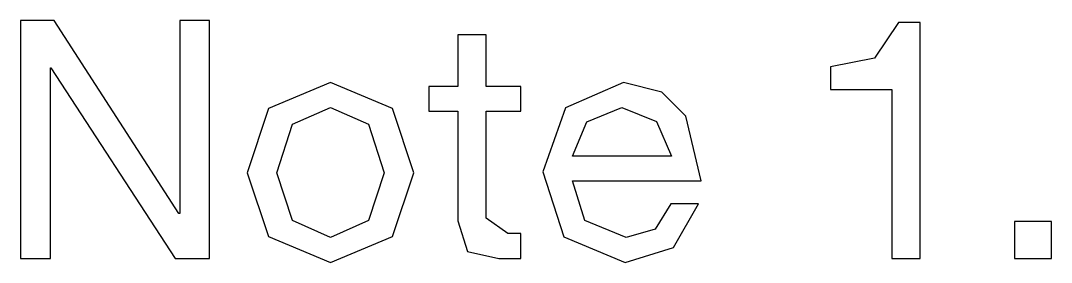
# Model space of a CAD drawing. Extents: x -212 to 220, y 7 to 294.
# Drawn here: x 114.54 to 123.29, y 178.02 to 180.07 of the extents above; entities that cross this region are included whole.
import ezdxf

# ---------------------------------------------------------------- set-up
doc = ezdxf.new("R2010")
doc.units = 0

msp = doc.modelspace()

# ---------------------------------------------------------------- linework, layer by layer
at = {"layer": '1'}
for p, q in [((114.829953, 180.070382), (114.544699, 180.070382)), ((114.544699, 180.070382), (114.544699, 178.052938)), ((115.888284, 178.433276), (114.829953, 180.070382)), ((116.148732, 180.070382), (115.896552, 180.070382)), ((115.896552, 180.070382), (115.896552, 178.433276)), ((116.148732, 178.052938), (116.148732, 180.070382)), ((121.995391, 180.053845), (121.789719, 179.752572)), ((122.177291, 180.053845), (121.995391, 180.053845)), ((122.177291, 178.052938), (122.177291, 180.053845)), ((118.49587, 179.950493), (118.256092, 179.950493)), ((118.256092, 179.950493), (118.256092, 179.512278)), ((118.49587, 179.512278), (118.49587, 179.950493)), ((121.789719, 179.752572), (121.416616, 179.677642)), ((114.79688, 178.052938), (114.79688, 179.669374)), ((114.79688, 179.669374), (114.801014, 179.669374)), ((114.801014, 179.669374), (115.855211, 178.052938)), ((121.416616, 179.677642), (121.416616, 179.487473)), ((117.17399, 179.54535), (116.646892, 179.324176)), ((117.701089, 179.324176), (117.17399, 179.54535)), ((118.256092, 179.512278), (118.008046, 179.512278)), ((118.008046, 179.512278), (118.008046, 179.301438)), ((118.789392, 179.512278), (118.49587, 179.512278)), ((118.789392, 179.301438), (118.789392, 179.512278)), ((119.661688, 179.54535), (119.168179, 179.32986)), ((119.98473, 179.464864), (119.661688, 179.54535)), ((121.416616, 179.487473), (121.937513, 179.487473)), ((121.937513, 179.487473), (121.937513, 178.052938)), ((120.190336, 179.261131), (119.98473, 179.464864)), ((116.646892, 179.324176), (116.467058, 178.780541)), ((116.852047, 179.190851), (117.17399, 179.334511)), ((117.17399, 179.334511), (117.495934, 179.190851)), ((117.880922, 178.780541), (117.701089, 179.324176)), ((119.168179, 179.32986), (118.975427, 178.788809)), ((119.348012, 179.211521), (119.645152, 179.334511)), ((119.645152, 179.334511), (119.941257, 179.214622)), ((118.008046, 179.301438), (118.256092, 179.301438)), ((118.256092, 179.301438), (118.256092, 178.371264)), ((118.49587, 178.396069), (118.49587, 179.301438)), ((118.49587, 179.301438), (118.789392, 179.301438)), ((120.319011, 178.710261), (120.190336, 179.261131)), ((116.719239, 178.780541), (116.852047, 179.190851)), ((117.495934, 179.190851), (117.628742, 178.780541)), ((119.227607, 178.9211), (119.348012, 179.211521)), ((119.941257, 179.214622), (120.06683, 178.9211)), ((120.06683, 178.9211), (119.227607, 178.9211)), ((118.975427, 178.788809), (119.154227, 178.236906)), ((116.467058, 178.780541), (116.646892, 178.240523)), ((116.467058, 178.780541), (116.467058, 178.780541)), ((116.852047, 178.373848), (116.719239, 178.780541)), ((116.719239, 178.780541), (116.719239, 178.780541)), ((117.628742, 178.780541), (117.495934, 178.373848)), ((117.701089, 178.240523), (117.880922, 178.780541)), ((119.33251, 178.375915), (119.227607, 178.710261)), ((119.227607, 178.710261), (120.319011, 178.710261)), ((120.062697, 178.515958), (119.929888, 178.302018)), ((120.29834, 178.515958), (120.062697, 178.515958)), ((120.083884, 178.146989), (120.29834, 178.515958)), ((115.896552, 178.433276), (115.888284, 178.433276)), ((117.17399, 178.230705), (116.852047, 178.373848)), ((117.495934, 178.373848), (117.17399, 178.230705)), ((118.256092, 178.371264), (118.336707, 178.111333)), ((118.677771, 178.263778), (118.49587, 178.396069)), ((119.682359, 178.230705), (119.33251, 178.375915)), ((123.291433, 178.36713), (122.977241, 178.36713)), ((122.977241, 178.36713), (122.977241, 178.052938)), ((123.291433, 178.052938), (123.291433, 178.36713)), ((118.789392, 178.263778), (118.677771, 178.263778)), ((118.789392, 178.052938), (118.789392, 178.263778)), ((119.929888, 178.302018), (119.682359, 178.230705)), ((116.646892, 178.240523), (117.17399, 178.019865)), ((117.17399, 178.019865), (117.701089, 178.240523)), ((119.154227, 178.236906), (119.674091, 178.019865)), ((118.336707, 178.111333), (118.603357, 178.052938)), ((119.674091, 178.019865), (120.083884, 178.146989)), ((114.544699, 178.052938), (114.79688, 178.052938)), ((115.855211, 178.052938), (116.148732, 178.052938)), ((118.603357, 178.052938), (118.789392, 178.052938)), ((121.937513, 178.052938), (122.177291, 178.052938)), ((122.977241, 178.052938), (123.291433, 178.052938))]:
    msp.add_line(p, q, dxfattribs=at)

doc.saveas('drawing.dxf')
